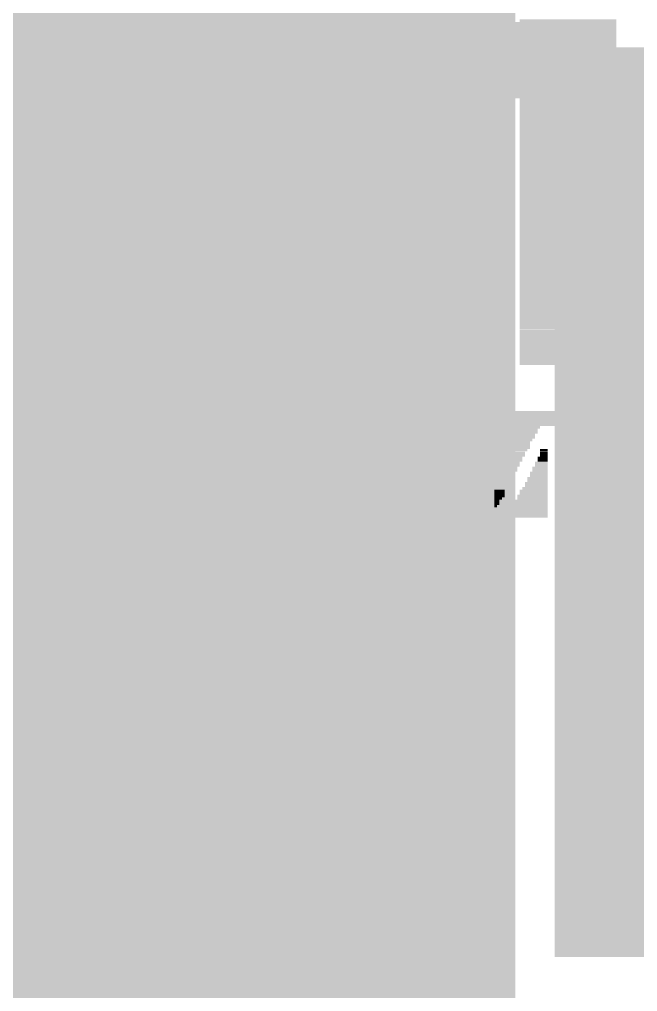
# Model space of a CAD drawing. Extents: x -8.2 to 30.2, y -5.3 to 52.8.
# Drawn here: x 6.51 to 10.59, y 25.06 to 31.47 of the extents above; entities that cross this region are included whole.
import ezdxf

# ---------------------------------------------------------------- set-up
doc = ezdxf.new("R2010")
doc.units = 0
for name, color, linetype in [('1', 12, 'CONTINUOUS'), ('18', 110, 'CONTINUOUS'), ('21', 40, 'CONTINUOUS'), ('22', 6, 'CONTINUOUS')]:
    doc.layers.add(name, color=color, linetype=linetype)

# ---------------------------------------------------------------- blocks, each defined once
blk = doc.blocks.new('RECT')
blk.add_solid([(-0.5, -0.5), (0.5, -0.5), (-0.5, 0.5), (0.5, 0.5)])
blk = doc.blocks.new('ROUNDV')
at = {"const_width": 0.5}
blk.add_lwpolyline([(0, -0.25, 1), (0, 0.25, 1), (0, -0.25)], format="xyb", dxfattribs=at)

msp = doc.modelspace()

# ---------------------------------------------------------------- block references
at = {"layer": '1', "xscale": 6, "yscale": 6}
msp.add_blockref('RECT', (13.04, 28.288), dxfattribs=at)
at = {"layer": '18', "xscale": 0.9064, "yscale": 0.9064}
for p in [(7.112, 30.988), (7.112, 30.988), (10.668, 30.734), (10.668, 30.734), (8.89, 29.972), (8.89, 29.972), (7.239, 28.448), (7.239, 28.448), (10.668, 28.321), (10.668, 28.321), (8.89, 27.178), (8.89, 27.178), (10.668, 26.162), (10.668, 26.162), (7.366, 25.654), (7.366, 25.654)]:
    msp.add_blockref('ROUNDV', p, dxfattribs=at)
at = {"layer": '21', "xscale": 4.699, "yscale": 17.907}
msp.add_blockref('RECT', (7.4295, 28.0035), dxfattribs=at)
at = {"layer": '22', "rotation": 180}
for p, xscale, yscale in [((7.1773, 31.4462), 0.637, 0.0168), ((7.1773, 31.4295), 0.637, 0.0167), ((7.1773, 31.4127), 0.637, 0.0168), ((7.9065, 31.4462), 0.3856, 0.0168), ((7.9149, 31.4295), 0.4024, 0.0167), ((7.9401, 31.4127), 0.4527, 0.0168), ((8.8201, 31.4462), 0.6371, 0.0168), ((8.8201, 31.4295), 0.6371, 0.0167), ((8.8201, 31.4127), 0.6371, 0.0168), ((9.9015, 31.4462), 1.0897, 0.0168), ((9.9015, 31.4295), 1.0897, 0.0167), ((9.9015, 31.4127), 1.0897, 0.0168), ((10.1278, 31.463), 0.6371, 0.0168), ((7.1773, 31.3959), 0.637, 0.0168), ((7.1773, 31.3792), 0.637, 0.0167), ((7.1773, 31.3624), 0.637, 0.0168), ((7.9568, 31.3959), 0.4862, 0.0168), ((7.9652, 31.3792), 0.5029, 0.0167), ((7.982, 31.3624), 0.5365, 0.0168), ((8.8201, 31.3959), 0.6371, 0.0168), ((8.8201, 31.3792), 0.6371, 0.0167), ((8.8201, 31.3624), 0.6371, 0.0168), ((9.9015, 31.3959), 1.0897, 0.0168), ((9.9015, 31.3792), 1.0897, 0.0167), ((9.9015, 31.3624), 1.0897, 0.0168), ((7.1773, 31.3457), 0.637, 0.0167), ((7.1773, 31.3289), 0.637, 0.0168), ((7.1773, 31.3121), 0.637, 0.0168), ((7.1773, 31.2954), 0.637, 0.0167), ((8.0154, 31.2954), 0.6035, 0.0167), ((7.9903, 31.3289), 0.5532, 0.0168), ((8.0071, 31.3121), 0.5868, 0.0168), ((7.982, 31.3457), 0.5365, 0.0167), ((8.8201, 31.3457), 0.6371, 0.0167), ((8.8201, 31.3289), 0.6371, 0.0168), ((8.8201, 31.3121), 0.6371, 0.0168), ((8.8201, 31.2954), 0.6371, 0.0167), ((9.9015, 31.3457), 1.0897, 0.0167), ((9.9015, 31.3289), 1.0897, 0.0168), ((9.9015, 31.3121), 1.0897, 0.0168), ((9.9015, 31.2954), 1.0897, 0.0167), ((7.1773, 31.2786), 0.637, 0.0168), ((7.1773, 31.2618), 0.637, 0.0168), ((7.1773, 31.2451), 0.637, 0.0167), ((7.1773, 31.2283), 0.637, 0.0168), ((8.0239, 31.2786), 0.6203, 0.0168), ((8.0323, 31.2618), 0.6371, 0.0168), ((8.0406, 31.2451), 0.6538, 0.0167), ((8.049, 31.2283), 0.6706, 0.0168), ((8.8201, 31.2786), 0.6371, 0.0168), ((8.8201, 31.2618), 0.6371, 0.0168), ((8.8201, 31.2451), 0.6371, 0.0167), ((8.8201, 31.2283), 0.6371, 0.0168), ((9.9015, 31.2786), 1.0897, 0.0168), ((9.9015, 31.2618), 1.0897, 0.0168), ((9.9015, 31.2451), 1.0897, 0.0167), ((9.9015, 31.2283), 1.0897, 0.0168), ((7.1773, 31.2115), 0.637, 0.0168), ((7.1773, 31.1948), 0.637, 0.0167), ((7.1773, 31.178), 0.637, 0.0168), ((7.1773, 31.1612), 0.637, 0.0168), ((8.0573, 31.2115), 0.6873, 0.0168), ((8.0657, 31.1948), 0.7041, 0.0167), ((8.0742, 31.178), 0.7209, 0.0168), ((8.0825, 31.1612), 0.7376, 0.0168), ((8.8201, 31.2115), 0.6371, 0.0168), ((8.8201, 31.1948), 0.6371, 0.0167), ((8.8201, 31.178), 0.6371, 0.0168), ((8.8201, 31.1612), 0.6371, 0.0168), ((9.9015, 31.2115), 1.0897, 0.0168), ((9.9015, 31.1948), 1.0897, 0.0167), ((9.9015, 31.178), 1.0897, 0.0168), ((9.9015, 31.1612), 1.0897, 0.0168), ((7.1773, 31.1445), 0.637, 0.0167), ((7.1773, 31.1277), 0.637, 0.0168), ((7.1773, 31.111), 0.637, 0.0167), ((7.1773, 31.0942), 0.637, 0.0168), ((8.0909, 31.1445), 0.7544, 0.0167), ((8.0993, 31.1277), 0.7712, 0.0168), ((8.4262, 31.111), 1.425, 0.0167), ((8.4262, 31.0942), 1.425, 0.0168), ((8.8201, 31.1445), 0.6371, 0.0167), ((8.8201, 31.1277), 0.6371, 0.0168), ((9.9015, 31.1445), 1.0897, 0.0167), ((9.9015, 31.1277), 1.0897, 0.0168), ((9.9015, 31.111), 1.0897, 0.0167), ((9.9015, 31.0942), 1.0897, 0.0168), ((7.1773, 31.0774), 0.637, 0.0168), ((7.1773, 31.0607), 0.637, 0.0167), ((7.1773, 31.0439), 0.637, 0.0168), ((7.1773, 31.0271), 0.637, 0.0168), ((8.4262, 31.0774), 1.425, 0.0168), ((8.4262, 31.0607), 1.425, 0.0167), ((8.4262, 31.0439), 1.425, 0.0168), ((8.4262, 31.0271), 1.425, 0.0168), ((9.9015, 31.0774), 1.0897, 0.0168), ((9.9015, 31.0607), 1.0897, 0.0167), ((9.9015, 31.0439), 1.0897, 0.0168), ((9.9015, 31.0271), 1.0897, 0.0168), ((7.1773, 31.0104), 0.637, 0.0167), ((7.1773, 30.9936), 0.637, 0.0168), ((7.1773, 30.9768), 0.637, 0.0168), ((8.4262, 31.0104), 1.425, 0.0167), ((8.4262, 30.9936), 1.425, 0.0168), ((8.4262, 30.9768), 1.425, 0.0168), ((9.9015, 31.0104), 1.0897, 0.0167), ((9.9015, 30.9936), 1.0897, 0.0168), ((9.9015, 30.9768), 1.0897, 0.0168), ((7.1773, 30.9601), 0.637, 0.0167), ((7.1773, 30.9433), 0.637, 0.0168), ((7.1773, 30.9266), 0.637, 0.0167), ((7.1773, 30.9098), 0.637, 0.0168), ((8.4262, 30.9601), 1.425, 0.0167), ((8.4262, 30.9433), 1.425, 0.0168), ((8.4262, 30.9266), 1.425, 0.0167), ((8.4262, 30.9098), 1.425, 0.0168), ((9.9015, 30.9601), 1.0897, 0.0167), ((10.1278, 30.9433), 0.6371, 0.0168), ((10.1278, 30.9266), 0.6371, 0.0167), ((10.1278, 30.9098), 0.6371, 0.0168), ((7.1773, 30.893), 0.637, 0.0168), ((7.1773, 30.8763), 0.637, 0.0167), ((7.1773, 30.8595), 0.637, 0.0168), ((7.1773, 30.8427), 0.637, 0.0168), ((8.4262, 30.893), 1.425, 0.0168), ((8.4262, 30.8763), 1.425, 0.0167), ((8.4262, 30.8595), 1.425, 0.0168), ((8.4262, 30.8427), 1.425, 0.0168), ((10.1278, 30.893), 0.6371, 0.0168), ((10.1278, 30.8763), 0.6371, 0.0167), ((10.1278, 30.8595), 0.6371, 0.0168), ((10.1278, 30.8427), 0.6371, 0.0168), ((7.1773, 30.826), 0.637, 0.0167), ((7.1773, 30.8092), 0.637, 0.0168), ((7.1773, 30.7924), 0.637, 0.0168), ((7.1773, 30.7757), 0.637, 0.0167), ((8.6525, 30.826), 0.9723, 0.0167), ((8.7196, 30.8092), 0.8382, 0.0168), ((8.7363, 30.7924), 0.8047, 0.0168), ((8.7698, 30.7757), 0.7377, 0.0167), ((10.1278, 30.826), 0.6371, 0.0167), ((10.1278, 30.8092), 0.6371, 0.0168), ((10.1278, 30.7924), 0.6371, 0.0168), ((10.1278, 30.7757), 0.6371, 0.0167), ((7.1773, 30.7589), 0.637, 0.0168), ((7.1773, 30.7421), 0.637, 0.0168), ((7.1773, 30.7254), 0.637, 0.0167), ((7.1773, 30.7086), 0.637, 0.0168), ((8.8034, 30.7589), 0.6706, 0.0168), ((8.8118, 30.7421), 0.6538, 0.0168), ((8.8201, 30.7254), 0.6371, 0.0167), ((8.8201, 30.7086), 0.6371, 0.0168), ((10.1278, 30.7589), 0.6371, 0.0168), ((10.1278, 30.7421), 0.6371, 0.0168), ((10.1278, 30.7254), 0.6371, 0.0167), ((10.1278, 30.7086), 0.6371, 0.0168), ((7.1773, 30.6919), 0.637, 0.0167), ((7.1773, 30.6751), 0.637, 0.0168), ((7.1773, 30.6583), 0.637, 0.0168), ((8.8201, 30.6919), 0.6371, 0.0167), ((8.8201, 30.6751), 0.6371, 0.0168), ((8.8201, 30.6583), 0.6371, 0.0168), ((10.1278, 30.6919), 0.6371, 0.0167), ((10.1278, 30.6751), 0.6371, 0.0168), ((10.1278, 30.6583), 0.6371, 0.0168), ((7.1773, 30.6416), 0.637, 0.0167), ((7.1773, 30.6248), 0.637, 0.0168), ((7.1773, 30.608), 0.637, 0.0168), ((7.1773, 30.5913), 0.637, 0.0167), ((8.8201, 30.6416), 0.6371, 0.0167), ((8.8201, 30.6248), 0.6371, 0.0168), ((8.8201, 30.608), 0.6371, 0.0168), ((8.8201, 30.5913), 0.6371, 0.0167), ((10.1278, 30.6416), 0.6371, 0.0167), ((10.1278, 30.6248), 0.6371, 0.0168), ((10.1278, 30.608), 0.6371, 0.0168), ((10.1278, 30.5913), 0.6371, 0.0167), ((7.1773, 30.5745), 0.637, 0.0168), ((7.1773, 30.5577), 0.637, 0.0168), ((7.1773, 30.541), 0.637, 0.0167), ((7.1773, 30.5242), 0.637, 0.0168), ((8.8201, 30.5745), 0.6371, 0.0168), ((8.8201, 30.5577), 0.6371, 0.0168), ((8.8201, 30.541), 0.6371, 0.0167), ((8.8201, 30.5242), 0.6371, 0.0168), ((10.1278, 30.5745), 0.6371, 0.0168), ((10.1278, 30.5577), 0.6371, 0.0168), ((10.1278, 30.541), 0.6371, 0.0167), ((10.1278, 30.5242), 0.6371, 0.0168), ((7.1773, 30.5075), 0.637, 0.0167), ((7.1773, 30.4907), 0.637, 0.0168), ((7.1773, 30.4739), 0.637, 0.0168), ((7.1773, 30.4572), 0.637, 0.0167), ((8.8201, 30.5075), 0.6371, 0.0167), ((8.8201, 30.4907), 0.6371, 0.0168), ((8.8201, 30.4739), 0.6371, 0.0168), ((8.8201, 30.4572), 0.6371, 0.0167), ((10.1278, 30.5075), 0.6371, 0.0167), ((10.1278, 30.4907), 0.6371, 0.0168), ((10.1278, 30.4739), 0.6371, 0.0168), ((10.1278, 30.4572), 0.6371, 0.0167), ((7.1773, 30.4404), 0.637, 0.0168), ((7.1773, 30.4236), 0.637, 0.0168), ((7.1773, 30.4069), 0.637, 0.0167), ((7.1773, 30.3901), 0.637, 0.0168), ((8.8201, 30.4404), 0.6371, 0.0168), ((8.8201, 30.4236), 0.6371, 0.0168), ((8.8201, 30.4069), 0.6371, 0.0167), ((8.8201, 30.3901), 0.6371, 0.0168), ((10.1278, 30.4404), 0.6371, 0.0168), ((10.1278, 30.4236), 0.6371, 0.0168), ((10.1278, 30.4069), 0.6371, 0.0167), ((10.1278, 30.3901), 0.6371, 0.0168), ((7.1773, 30.3733), 0.637, 0.0168), ((7.1773, 30.3566), 0.637, 0.0167), ((7.1773, 30.3398), 0.637, 0.0168), ((7.1773, 30.323), 0.637, 0.0168), ((8.8201, 30.3733), 0.6371, 0.0168), ((8.8201, 30.3566), 0.6371, 0.0167), ((8.8201, 30.3398), 0.6371, 0.0168), ((8.8201, 30.323), 0.6371, 0.0168), ((10.1278, 30.3733), 0.6371, 0.0168), ((10.1278, 30.3566), 0.6371, 0.0167), ((10.1278, 30.3398), 0.6371, 0.0168), ((10.1278, 30.323), 0.6371, 0.0168), ((7.1773, 30.3063), 0.637, 0.0167), ((7.1773, 30.2895), 0.637, 0.0168), ((7.1773, 30.2728), 0.637, 0.0167), ((8.8201, 30.3063), 0.6371, 0.0167), ((8.8201, 30.2895), 0.6371, 0.0168), ((8.8201, 30.2728), 0.6371, 0.0167), ((10.1278, 30.3063), 0.6371, 0.0167), ((10.1278, 30.2895), 0.6371, 0.0168), ((10.1278, 30.2728), 0.6371, 0.0167), ((7.1773, 30.256), 0.637, 0.0168), ((7.1773, 30.2392), 0.637, 0.0168), ((7.1773, 30.2225), 0.637, 0.0167), ((7.1773, 30.2057), 0.637, 0.0168), ((8.8201, 30.256), 0.6371, 0.0168), ((8.8201, 30.2392), 0.6371, 0.0168), ((8.8201, 30.2225), 0.6371, 0.0167), ((8.8201, 30.2057), 0.6371, 0.0168), ((10.1278, 30.256), 0.6371, 0.0168), ((10.1278, 30.2392), 0.6371, 0.0168), ((10.1278, 30.2225), 0.6371, 0.0167), ((10.1278, 30.2057), 0.6371, 0.0168), ((7.1773, 30.1889), 0.637, 0.0168), ((7.1773, 30.1722), 0.637, 0.0167), ((7.1773, 30.1554), 0.637, 0.0168), ((7.1773, 30.1386), 0.637, 0.0168), ((8.8201, 30.1889), 0.6371, 0.0168), ((8.8201, 30.1722), 0.6371, 0.0167), ((8.8201, 30.1554), 0.6371, 0.0168), ((8.8201, 30.1386), 0.6371, 0.0168), ((10.1278, 30.1889), 0.6371, 0.0168), ((10.1278, 30.1722), 0.6371, 0.0167), ((10.1278, 30.1554), 0.6371, 0.0168), ((10.1278, 30.1386), 0.6371, 0.0168), ((7.1773, 30.1219), 0.637, 0.0167), ((7.1773, 30.1051), 0.637, 0.0168), ((7.1773, 30.0884), 0.637, 0.0167), ((7.1773, 30.0716), 0.637, 0.0168), ((8.8201, 30.1219), 0.6371, 0.0167), ((8.8201, 30.1051), 0.6371, 0.0168), ((8.8201, 30.0884), 0.6371, 0.0167), ((8.8201, 30.0716), 0.6371, 0.0168), ((10.1278, 30.1219), 0.6371, 0.0167), ((10.1278, 30.1051), 0.6371, 0.0168), ((10.1278, 30.0884), 0.6371, 0.0167), ((10.1278, 30.0716), 0.6371, 0.0168), ((7.1773, 30.0548), 0.637, 0.0168), ((7.1773, 30.0381), 0.637, 0.0167), ((7.1773, 30.0213), 0.637, 0.0168), ((7.1773, 30.0045), 0.637, 0.0168), ((8.8201, 30.0548), 0.6371, 0.0168), ((8.8201, 30.0381), 0.6371, 0.0167), ((8.8201, 30.0213), 0.6371, 0.0168), ((8.8201, 30.0045), 0.6371, 0.0168), ((10.1278, 30.0548), 0.6371, 0.0168), ((10.1278, 30.0381), 0.6371, 0.0167), ((10.1278, 30.0213), 0.6371, 0.0168), ((10.1278, 30.0045), 0.6371, 0.0168), ((7.1773, 29.9878), 0.637, 0.0167), ((7.1773, 29.971), 0.637, 0.0168), ((7.1773, 29.9542), 0.637, 0.0168), ((7.1773, 29.9375), 0.637, 0.0167), ((8.8201, 29.9878), 0.6371, 0.0167), ((8.8201, 29.971), 0.6371, 0.0168), ((8.8201, 29.9542), 0.6371, 0.0168), ((8.8201, 29.9375), 0.6371, 0.0167), ((10.1278, 29.9878), 0.6371, 0.0167), ((10.1278, 29.971), 0.6371, 0.0168), ((10.1278, 29.9542), 0.6371, 0.0168), ((10.1278, 29.9375), 0.6371, 0.0167), ((7.1773, 29.9207), 0.637, 0.0168), ((7.1773, 29.9039), 0.637, 0.0168), ((7.1773, 29.8872), 0.637, 0.0167), ((8.8201, 29.9207), 0.6371, 0.0168), ((8.8201, 29.9039), 0.6371, 0.0168), ((8.8201, 29.8872), 0.6371, 0.0167), ((10.1278, 29.9207), 0.6371, 0.0168), ((10.1278, 29.9039), 0.6371, 0.0168), ((10.1278, 29.8872), 0.6371, 0.0167), ((7.1689, 29.8704), 0.6538, 0.0168), ((7.1689, 29.8537), 0.6538, 0.0167), ((7.1689, 29.8369), 0.6538, 0.0168), ((7.1689, 29.8201), 0.6538, 0.0168), ((8.8201, 29.8704), 0.6371, 0.0168), ((8.8201, 29.8537), 0.6371, 0.0167), ((8.8201, 29.8369), 0.6371, 0.0168), ((8.8201, 29.8201), 0.6371, 0.0168), ((10.1278, 29.8704), 0.6371, 0.0168), ((10.1278, 29.8537), 0.6371, 0.0167), ((10.1278, 29.8369), 0.6371, 0.0168), ((10.1278, 29.8201), 0.6371, 0.0168), ((7.1522, 29.7531), 0.6873, 0.0167), ((7.1605, 29.7866), 0.6706, 0.0168), ((7.1605, 29.7698), 0.6706, 0.0168), ((7.1689, 29.8034), 0.6538, 0.0167), ((8.8201, 29.8034), 0.6371, 0.0167), ((8.8201, 29.7866), 0.6371, 0.0168), ((8.8201, 29.7698), 0.6371, 0.0168), ((8.8201, 29.7531), 0.6371, 0.0167), ((10.1278, 29.8034), 0.6371, 0.0167), ((10.1278, 29.7866), 0.6371, 0.0168), ((10.1278, 29.7698), 0.6371, 0.0168), ((10.1278, 29.7531), 0.6371, 0.0167), ((6.4816, 29.7028), 2.0285, 0.0167), ((6.4816, 29.686), 2.0285, 0.0168), ((7.1186, 29.7195), 0.7544, 0.0168), ((7.1438, 29.7363), 0.7041, 0.0168), ((8.8201, 29.7363), 0.6371, 0.0168), ((8.8201, 29.7195), 0.6371, 0.0168), ((8.8201, 29.7028), 0.6371, 0.0167), ((8.8201, 29.686), 0.6371, 0.0168), ((10.1278, 29.7363), 0.6371, 0.0168), ((10.1278, 29.7195), 0.6371, 0.0168), ((10.1278, 29.7028), 0.6371, 0.0167), ((10.1278, 29.686), 0.6371, 0.0168), ((6.4732, 29.6693), 2.0117, 0.0167), ((6.4732, 29.6525), 2.0117, 0.0168), ((6.4732, 29.6357), 2.0117, 0.0168), ((6.4732, 29.619), 2.0117, 0.0167), ((8.8201, 29.6693), 0.6371, 0.0167), ((8.8201, 29.6525), 0.6371, 0.0168), ((8.8201, 29.6357), 0.6371, 0.0168), ((8.8201, 29.619), 0.6371, 0.0167), ((10.1278, 29.6693), 0.6371, 0.0167), ((10.1278, 29.6525), 0.6371, 0.0168), ((10.1278, 29.6357), 0.6371, 0.0168), ((10.1278, 29.619), 0.6371, 0.0167), ((6.4732, 29.6022), 2.0117, 0.0168), ((6.4732, 29.5854), 2.0117, 0.0168), ((6.4732, 29.5687), 2.0117, 0.0167), ((6.4732, 29.5519), 2.0117, 0.0168), ((8.8201, 29.6022), 0.6371, 0.0168), ((8.8201, 29.5854), 0.6371, 0.0168), ((8.8201, 29.5687), 0.6371, 0.0167), ((8.8201, 29.5519), 0.6371, 0.0168), ((10.1278, 29.6022), 0.6371, 0.0168), ((10.1278, 29.5854), 0.6371, 0.0168), ((10.1278, 29.5687), 0.6371, 0.0167), ((10.1278, 29.5519), 0.6371, 0.0168), ((6.4648, 29.5184), 1.995, 0.0167), ((6.4648, 29.5016), 1.995, 0.0168), ((6.4732, 29.5351), 2.0117, 0.0168), ((8.8201, 29.5351), 0.6371, 0.0168), ((8.8201, 29.5184), 0.6371, 0.0167), ((8.8201, 29.5016), 0.6371, 0.0168), ((10.1278, 29.5351), 0.6371, 0.0168), ((10.1278, 29.5184), 0.6371, 0.0167), ((10.1278, 29.5016), 0.6371, 0.0168), ((6.4648, 29.4848), 1.995, 0.0168), ((6.7917, 29.4681), 1.3412, 0.0167), ((6.7917, 29.4513), 1.3076, 0.0168), ((6.8085, 29.4346), 1.2741, 0.0167), ((8.8201, 29.4848), 0.6371, 0.0168), ((8.8201, 29.4681), 0.6371, 0.0167), ((8.8201, 29.4513), 0.6371, 0.0168), ((8.8201, 29.4346), 0.6371, 0.0167), ((10.1278, 29.4848), 0.6371, 0.0168), ((10.1278, 29.4681), 0.6371, 0.0167), ((10.1278, 29.4513), 0.6371, 0.0168), ((10.1278, 29.4346), 0.6371, 0.0167), ((6.8001, 29.4178), 1.2573, 0.0168), ((6.8169, 29.401), 1.2237, 0.0168), ((6.8169, 29.3843), 1.1903, 0.0167), ((6.8253, 29.3675), 1.1735, 0.0168), ((8.8201, 29.4178), 0.6371, 0.0168), ((8.8201, 29.401), 0.6371, 0.0168), ((8.8201, 29.3843), 0.6371, 0.0167), ((8.8201, 29.3675), 0.6371, 0.0168), ((10.1278, 29.4178), 0.6371, 0.0168), ((10.1278, 29.401), 0.6371, 0.0168), ((10.1278, 29.3843), 0.6371, 0.0167), ((10.1278, 29.3675), 0.6371, 0.0168), ((6.8336, 29.3507), 1.1232, 0.0168), ((6.8336, 29.334), 1.0896, 0.0167), ((6.8336, 29.3172), 1.0562, 0.0168), ((6.8336, 29.3004), 1.0226, 0.0168), ((8.8201, 29.3507), 0.6371, 0.0168), ((8.8201, 29.334), 0.6371, 0.0167), ((8.8201, 29.3172), 0.6371, 0.0168), ((8.8201, 29.3004), 0.6371, 0.0168), ((10.1278, 29.3507), 0.6371, 0.0168), ((10.1278, 29.334), 0.6371, 0.0167), ((10.1278, 29.3172), 0.6371, 0.0168), ((10.1278, 29.3004), 0.6371, 0.0168), ((6.842, 29.2837), 0.9724, 0.0167), ((6.842, 29.2669), 0.9388, 0.0168), ((6.842, 29.2502), 0.8718, 0.0167), ((6.842, 29.2334), 0.7712, 0.0168), ((8.8201, 29.2837), 0.6371, 0.0167), ((8.8201, 29.2669), 0.6371, 0.0168), ((8.8201, 29.2502), 0.6371, 0.0167), ((8.8201, 29.2334), 0.6371, 0.0168), ((10.1278, 29.2837), 0.6371, 0.0167), ((10.1278, 29.2669), 0.6371, 0.0168), ((10.1278, 29.2502), 0.6371, 0.0167), ((10.1278, 29.2334), 0.6371, 0.0168), ((6.8336, 29.2166), 0.7208, 0.0168), ((6.8337, 29.1999), 0.5197, 0.0167), ((8.8201, 29.2166), 0.6371, 0.0168), ((8.8201, 29.1999), 0.6371, 0.0167), ((10.1278, 29.2166), 0.6371, 0.0168), ((10.1278, 29.1999), 0.6371, 0.0167), ((10.287, 28.8813), 13.998, 0.0168), ((10.287, 28.8646), 13.998, 0.0167), ((10.287, 28.8478), 13.998, 0.0168), ((10.287, 28.8311), 13.998, 0.0167), ((10.287, 28.8143), 13.998, 0.0168), ((10.287, 28.7975), 13.998, 0.0168), ((7.1689, 28.7808), 0.285, 0.0167), ((7.1522, 28.764), 0.2515, 0.0168), ((7.1438, 28.7472), 0.2347, 0.0168), ((7.1354, 28.7305), 0.2179, 0.0167), ((7.7975, 28.7808), 0.3688, 0.0167), ((7.8143, 28.764), 0.3352, 0.0168), ((7.8311, 28.7472), 0.3017, 0.0168), ((7.8395, 28.7305), 0.2849, 0.0167), ((8.2417, 28.7808), 0.3185, 0.0167), ((8.2417, 28.764), 0.3185, 0.0168), ((8.2417, 28.7472), 0.3185, 0.0168), ((8.2417, 28.7305), 0.3185, 0.0167), ((8.7195, 28.7808), 0.4359, 0.0167), ((8.6776, 28.7472), 0.3521, 0.0168), ((8.6608, 28.7305), 0.3185, 0.0167), ((8.6944, 28.764), 0.3856, 0.0168), ((9.4153, 28.7808), 0.2515, 0.0167), ((9.4153, 28.764), 0.2515, 0.0168), ((9.4153, 28.7472), 0.2515, 0.0168), ((9.4153, 28.7305), 0.2515, 0.0167), ((9.7841, 28.764), 0.285, 0.0168), ((9.7841, 28.7472), 0.285, 0.0168), ((9.7757, 28.7305), 0.2682, 0.0167), ((9.7925, 28.7808), 0.3017, 0.0167), ((10.2116, 28.7808), 0.2683, 0.0167), ((10.2116, 28.764), 0.2683, 0.0168), ((10.2116, 28.7472), 0.2683, 0.0168), ((10.2116, 28.7305), 0.2683, 0.0167), ((13.8662, 28.7808), 6.8397, 0.0167), ((13.8662, 28.764), 6.8397, 0.0168), ((13.8662, 28.7472), 6.8397, 0.0168), ((13.8662, 28.7305), 6.8397, 0.0167), ((6.4816, 28.6802), 0.4191, 0.0167), ((6.4816, 28.6634), 0.4191, 0.0168), ((7.0097, 28.6802), 0.4359, 0.0167), ((7.0097, 28.6634), 0.4359, 0.0168), ((7.127, 28.7137), 0.2012, 0.0168), ((7.127, 28.6969), 0.2012, 0.0168), ((7.4707, 28.6802), 0.2849, 0.0167), ((7.4707, 28.6634), 0.2849, 0.0168), ((7.8395, 28.7137), 0.2849, 0.0168), ((7.8478, 28.6969), 0.2682, 0.0168), ((7.8478, 28.6802), 0.2682, 0.0167), ((7.8478, 28.6634), 0.2682, 0.0168), ((8.2417, 28.7137), 0.3185, 0.0168), ((8.2417, 28.6969), 0.3185, 0.0168), ((8.2417, 28.6802), 0.3185, 0.0167), ((8.2417, 28.6634), 0.3185, 0.0168), ((8.6525, 28.7137), 0.3018, 0.0168), ((8.6525, 28.6969), 0.3018, 0.0168), ((8.6441, 28.6802), 0.285, 0.0167), ((8.6441, 28.6634), 0.285, 0.0168), ((9.0381, 28.6634), 0.3018, 0.0168), ((9.0465, 28.6802), 0.285, 0.0167), ((9.4153, 28.7137), 0.2515, 0.0168), ((9.4153, 28.6969), 0.2515, 0.0168), ((9.4153, 28.6802), 0.2515, 0.0167), ((9.4153, 28.6634), 0.2515, 0.0168), ((9.7757, 28.7137), 0.2682, 0.0168), ((9.7673, 28.6969), 0.2514, 0.0168), ((9.759, 28.6802), 0.2347, 0.0167), ((9.759, 28.6634), 0.2347, 0.0168), ((10.2116, 28.7137), 0.2683, 0.0168), ((10.2116, 28.6969), 0.2683, 0.0168), ((10.2116, 28.6802), 0.2683, 0.0167), ((10.2116, 28.6634), 0.2683, 0.0168), ((13.8662, 28.7137), 6.8397, 0.0168), ((13.8662, 28.6969), 6.8397, 0.0168), ((13.8662, 28.6802), 6.8397, 0.0167), ((13.8662, 28.6634), 6.8397, 0.0168), ((6.4816, 28.6466), 0.4191, 0.0168), ((6.4816, 28.6299), 0.4191, 0.0167), ((6.4816, 28.6131), 0.4191, 0.0168), ((6.4816, 28.5964), 0.4191, 0.0167), ((7.0097, 28.6466), 0.4359, 0.0168), ((7.0097, 28.6299), 0.4359, 0.0167), ((7.0097, 28.6131), 0.4359, 0.0168), ((7.0097, 28.5964), 0.4359, 0.0167), ((7.4623, 28.5964), 0.3017, 0.0167), ((7.4707, 28.6466), 0.2849, 0.0168), ((7.4707, 28.6299), 0.2849, 0.0167), ((7.4707, 28.6131), 0.2849, 0.0168), ((7.8478, 28.6466), 0.2682, 0.0168), ((7.8478, 28.6299), 0.2682, 0.0167), ((7.8478, 28.6131), 0.2682, 0.0168), ((7.8478, 28.5964), 0.2682, 0.0167), ((8.2417, 28.6466), 0.3185, 0.0168), ((8.2417, 28.6299), 0.3185, 0.0167), ((8.2417, 28.6131), 0.3185, 0.0168), ((8.2417, 28.5964), 0.3185, 0.0167), ((8.6357, 28.6466), 0.2683, 0.0168), ((8.6357, 28.6299), 0.2683, 0.0167), ((8.6357, 28.6131), 0.2683, 0.0168), ((8.6357, 28.5964), 0.2683, 0.0167), ((9.0297, 28.6466), 0.3186, 0.0168), ((9.0297, 28.6299), 0.3186, 0.0167), ((9.0297, 28.6131), 0.3186, 0.0168), ((9.0297, 28.5964), 0.3186, 0.0167), ((9.4153, 28.6466), 0.2515, 0.0168), ((9.4153, 28.6299), 0.2515, 0.0167), ((9.4153, 28.6131), 0.2515, 0.0168), ((9.4153, 28.5964), 0.2515, 0.0167), ((9.7422, 28.6131), 0.2012, 0.0168), ((9.7422, 28.5964), 0.2012, 0.0167), ((9.759, 28.6466), 0.2347, 0.0168), ((9.7506, 28.6299), 0.2179, 0.0167), ((9.9685, 28.6299), 0.0503, 0.0167), ((9.9685, 28.6131), 0.0503, 0.0168), ((9.9685, 28.5964), 0.0503, 0.0167), ((10.2116, 28.6466), 0.2683, 0.0168), ((10.2116, 28.6299), 0.2683, 0.0167), ((10.2116, 28.6131), 0.2683, 0.0168), ((10.2116, 28.5964), 0.2683, 0.0167), ((13.8662, 28.6466), 6.8397, 0.0168), ((13.8662, 28.6299), 6.8397, 0.0167), ((13.8662, 28.6131), 6.8397, 0.0168), ((13.8662, 28.5964), 6.8397, 0.0167), ((6.4816, 28.5796), 0.4191, 0.0168), ((6.4816, 28.5628), 0.4191, 0.0168), ((6.4816, 28.5461), 0.4191, 0.0167), ((6.4816, 28.5293), 0.4191, 0.0168), ((7.2024, 28.5796), 0.8214, 0.0168), ((7.2024, 28.5628), 0.8214, 0.0168), ((7.2024, 28.5461), 0.8214, 0.0167), ((7.2024, 28.5293), 0.8214, 0.0168), ((7.8478, 28.5796), 0.2682, 0.0168), ((7.8478, 28.5628), 0.2682, 0.0168), ((7.8478, 28.5461), 0.2682, 0.0167), ((7.8478, 28.5293), 0.2682, 0.0168), ((8.2417, 28.5796), 0.3185, 0.0168), ((8.2417, 28.5628), 0.3185, 0.0168), ((8.2417, 28.5461), 0.3185, 0.0167), ((8.2417, 28.5293), 0.3185, 0.0168), ((8.6357, 28.5796), 0.2683, 0.0168), ((8.6357, 28.5628), 0.2683, 0.0168), ((8.6273, 28.5461), 0.2515, 0.0167), ((8.6273, 28.5293), 0.2515, 0.0168), ((9.0297, 28.5796), 0.3186, 0.0168), ((9.0297, 28.5628), 0.3186, 0.0168), ((9.0297, 28.5461), 0.3186, 0.0167), ((9.0297, 28.5293), 0.3186, 0.0168), ((9.4153, 28.5796), 0.2515, 0.0168), ((9.4153, 28.5628), 0.2515, 0.0168), ((9.4153, 28.5461), 0.2515, 0.0167), ((9.4153, 28.5293), 0.2515, 0.0168), ((9.7338, 28.5796), 0.1844, 0.0168), ((9.7338, 28.5628), 0.1844, 0.0168), ((9.7254, 28.5461), 0.1676, 0.0167), ((9.7254, 28.5293), 0.1676, 0.0168), ((9.9517, 28.5461), 0.0838, 0.0167), ((9.9517, 28.5293), 0.0838, 0.0168), ((9.9601, 28.5796), 0.067, 0.0168), ((9.9601, 28.5628), 0.067, 0.0168), ((10.2116, 28.5796), 0.2683, 0.0168), ((10.2116, 28.5628), 0.2683, 0.0168), ((10.2116, 28.5461), 0.2683, 0.0167), ((10.2116, 28.5293), 0.2683, 0.0168), ((13.8662, 28.5796), 6.8397, 0.0168), ((13.8662, 28.5628), 6.8397, 0.0168), ((13.8662, 28.5461), 6.8397, 0.0167), ((13.8662, 28.5293), 6.8397, 0.0168), ((6.4816, 28.5125), 0.4191, 0.0168), ((6.4816, 28.4958), 0.4191, 0.0167), ((6.4816, 28.479), 0.4191, 0.0168), ((6.4816, 28.4622), 0.4191, 0.0168), ((7.2024, 28.5125), 0.8214, 0.0168), ((7.1605, 28.4958), 0.7376, 0.0167), ((7.1102, 28.479), 0.637, 0.0168), ((7.0348, 28.4622), 0.4862, 0.0168), ((7.8395, 28.4622), 0.2849, 0.0168), ((7.8478, 28.5125), 0.2682, 0.0168), ((7.8478, 28.4958), 0.2682, 0.0167), ((7.8478, 28.479), 0.2682, 0.0168), ((8.2417, 28.5125), 0.3185, 0.0168), ((8.2417, 28.4958), 0.3185, 0.0167), ((8.2417, 28.479), 0.3185, 0.0168), ((8.2417, 28.4622), 0.3185, 0.0168), ((8.6273, 28.5125), 0.2515, 0.0168), ((8.6273, 28.4958), 0.2515, 0.0167), ((8.6273, 28.479), 0.2515, 0.0168), ((8.6273, 28.4622), 0.2515, 0.0168), ((9.0213, 28.5125), 0.3353, 0.0168), ((9.0213, 28.4958), 0.3353, 0.0167), ((9.0213, 28.479), 0.3353, 0.0168), ((9.0213, 28.4622), 0.3353, 0.0168), ((9.4153, 28.5125), 0.2515, 0.0168), ((9.4153, 28.4958), 0.2515, 0.0167), ((9.4153, 28.479), 0.2515, 0.0168), ((9.4153, 28.4622), 0.2515, 0.0168), ((9.7171, 28.5125), 0.1509, 0.0168), ((9.7171, 28.4958), 0.1509, 0.0167), ((9.7087, 28.479), 0.1341, 0.0168), ((9.7003, 28.4622), 0.1173, 0.0168), ((9.935, 28.479), 0.1173, 0.0168), ((9.935, 28.4622), 0.1173, 0.0168), ((9.9433, 28.5125), 0.1006, 0.0168), ((9.9433, 28.4958), 0.1006, 0.0167), ((10.2116, 28.5125), 0.2683, 0.0168), ((10.2116, 28.4958), 0.2683, 0.0167), ((10.2116, 28.479), 0.2683, 0.0168), ((10.2116, 28.4622), 0.2683, 0.0168), ((13.8662, 28.5125), 6.8397, 0.0168), ((13.8662, 28.4958), 6.8397, 0.0167), ((13.8662, 28.479), 6.8397, 0.0168), ((13.8662, 28.4622), 6.8397, 0.0168), ((6.4816, 28.4455), 0.4191, 0.0167), ((6.4816, 28.4287), 0.4191, 0.0168), ((6.4816, 28.412), 0.4191, 0.0167), ((7.018, 28.4455), 0.4526, 0.0167), ((7.0097, 28.4287), 0.4359, 0.0168), ((7.0097, 28.412), 0.4359, 0.0167), ((7.8059, 28.412), 0.352, 0.0167), ((7.8311, 28.4455), 0.3017, 0.0167), ((7.8311, 28.4287), 0.3017, 0.0168), ((8.2417, 28.4455), 0.3185, 0.0167), ((8.2417, 28.4287), 0.3185, 0.0168), ((8.2417, 28.412), 0.3185, 0.0167), ((8.6273, 28.4455), 0.2515, 0.0167), ((8.6273, 28.4287), 0.2515, 0.0168), ((8.6273, 28.412), 0.2515, 0.0167), ((9.0213, 28.4455), 0.3353, 0.0167), ((9.0213, 28.4287), 0.3353, 0.0168), ((9.0213, 28.412), 0.3353, 0.0167), ((9.4153, 28.4455), 0.2515, 0.0167), ((9.4153, 28.4287), 0.2515, 0.0168), ((9.4153, 28.412), 0.2515, 0.0167), ((9.6919, 28.412), 0.1006, 0.0167), ((9.7003, 28.4455), 0.1173, 0.0167), ((9.7003, 28.4287), 0.1173, 0.0168), ((9.9182, 28.412), 0.1508, 0.0167), ((9.9266, 28.4455), 0.1341, 0.0167), ((9.9266, 28.4287), 0.1341, 0.0168), ((10.2116, 28.4455), 0.2683, 0.0167), ((10.2116, 28.4287), 0.2683, 0.0168), ((10.2116, 28.412), 0.2683, 0.0167), ((13.8662, 28.4455), 6.8397, 0.0167), ((13.8662, 28.4287), 6.8397, 0.0168), ((13.8662, 28.412), 6.8397, 0.0167), ((6.4816, 28.3952), 0.4191, 0.0168), ((6.4816, 28.3784), 0.4191, 0.0168), ((6.4816, 28.3617), 0.4191, 0.0167), ((6.4816, 28.3449), 0.4191, 0.0168), ((7.0013, 28.3952), 0.4191, 0.0168), ((7.0013, 28.3784), 0.4191, 0.0168), ((7.0013, 28.3617), 0.4191, 0.0167), ((7.0013, 28.3449), 0.4191, 0.0168), ((7.6467, 28.3617), 0.6705, 0.0167), ((7.6467, 28.3449), 0.6705, 0.0168), ((7.6634, 28.3784), 0.637, 0.0168), ((7.7137, 28.3952), 0.5364, 0.0168), ((8.2417, 28.3952), 0.3185, 0.0168), ((8.2417, 28.3784), 0.3185, 0.0168), ((8.2417, 28.3617), 0.3185, 0.0167), ((8.2417, 28.3449), 0.3185, 0.0168), ((8.6273, 28.3952), 0.2515, 0.0168), ((8.6273, 28.3784), 0.2515, 0.0168), ((8.6273, 28.3617), 0.2515, 0.0167), ((8.6273, 28.3449), 0.2515, 0.0168), ((9.0213, 28.3952), 0.3353, 0.0168), ((9.0213, 28.3784), 0.3353, 0.0168), ((9.0213, 28.3617), 0.3353, 0.0167), ((9.0213, 28.3449), 0.3353, 0.0168), ((9.4153, 28.3952), 0.2515, 0.0168), ((9.4153, 28.3784), 0.2515, 0.0168), ((9.4153, 28.3617), 0.2515, 0.0167), ((9.4153, 28.3449), 0.2515, 0.0168), ((9.6919, 28.3952), 0.1006, 0.0168), ((9.6835, 28.3784), 0.0838, 0.0168), ((9.6751, 28.3617), 0.067, 0.0167), ((9.6751, 28.3449), 0.067, 0.0168), ((9.9014, 28.3617), 0.1844, 0.0167), ((9.9014, 28.3449), 0.1844, 0.0168), ((9.9098, 28.3784), 0.1676, 0.0168), ((9.9182, 28.3952), 0.1508, 0.0168), ((10.2116, 28.3952), 0.2683, 0.0168), ((10.2116, 28.3784), 0.2683, 0.0168), ((10.2116, 28.3617), 0.2683, 0.0167), ((10.2116, 28.3449), 0.2683, 0.0168), ((13.8662, 28.3952), 6.8397, 0.0168), ((13.8662, 28.3784), 6.8397, 0.0168), ((13.8662, 28.3617), 6.8397, 0.0167), ((13.8662, 28.3449), 6.8397, 0.0168), ((6.4816, 28.3281), 0.4191, 0.0168), ((6.4816, 28.3114), 0.4191, 0.0167), ((6.4816, 28.2946), 0.4191, 0.0168), ((6.4816, 28.2778), 0.4191, 0.0168), ((7.0013, 28.3281), 0.4191, 0.0168), ((7.0013, 28.3114), 0.4191, 0.0167), ((7.0013, 28.2946), 0.4191, 0.0168), ((7.0013, 28.2778), 0.4191, 0.0168), ((7.6467, 28.3281), 0.6705, 0.0168), ((7.6467, 28.3114), 0.6705, 0.0167), ((7.4707, 28.2946), 0.3185, 0.0168), ((7.4707, 28.2778), 0.3185, 0.0168), ((7.8562, 28.2946), 0.2514, 0.0168), ((7.8562, 28.2778), 0.2514, 0.0168), ((8.2417, 28.3281), 0.3185, 0.0168), ((8.2417, 28.3114), 0.3185, 0.0167), ((8.2417, 28.2946), 0.3185, 0.0168), ((8.2417, 28.2778), 0.3185, 0.0168), ((8.6273, 28.3281), 0.2515, 0.0168), ((8.6357, 28.3114), 0.2683, 0.0167), ((8.6357, 28.2946), 0.2683, 0.0168), ((8.6357, 28.2778), 0.2683, 0.0168), ((9.0297, 28.3281), 0.3186, 0.0168), ((9.0297, 28.3114), 0.3186, 0.0167), ((9.0297, 28.2946), 0.3186, 0.0168), ((9.0297, 28.2778), 0.3186, 0.0168), ((9.4153, 28.3281), 0.2515, 0.0168), ((9.4153, 28.3114), 0.2515, 0.0167), ((9.4153, 28.2946), 0.2515, 0.0168), ((9.4153, 28.2778), 0.2515, 0.0168), ((9.6751, 28.3281), 0.067, 0.0168), ((9.6668, 28.3114), 0.0503, 0.0167), ((9.6584, 28.2946), 0.0335, 0.0168), ((9.6584, 28.2778), 0.0335, 0.0168), ((9.8847, 28.2946), 0.2179, 0.0168), ((9.8847, 28.2778), 0.2179, 0.0168), ((9.8931, 28.3281), 0.2011, 0.0168), ((9.8931, 28.3114), 0.2011, 0.0167), ((10.2116, 28.3281), 0.2683, 0.0168), ((10.2116, 28.3114), 0.2683, 0.0167), ((10.2116, 28.2946), 0.2683, 0.0168), ((10.2116, 28.2778), 0.2683, 0.0168), ((13.8662, 28.3281), 6.8397, 0.0168), ((13.8662, 28.3114), 6.8397, 0.0167), ((13.8662, 28.2946), 6.8397, 0.0168), ((13.8662, 28.2778), 6.8397, 0.0168), ((6.4816, 28.2611), 0.4191, 0.0167), ((6.4816, 28.2443), 0.4191, 0.0168), ((6.4816, 28.2275), 0.4191, 0.0168), ((6.4816, 28.2108), 0.4191, 0.0167), ((7.0013, 28.2611), 0.4191, 0.0167), ((7.0013, 28.2443), 0.4191, 0.0168), ((7.0013, 28.2275), 0.4191, 0.0168), ((7.0013, 28.2108), 0.4191, 0.0167), ((7.4707, 28.2611), 0.3185, 0.0167), ((7.4707, 28.2443), 0.3185, 0.0168), ((7.4707, 28.2275), 0.3185, 0.0168), ((7.4623, 28.2108), 0.3017, 0.0167), ((7.8562, 28.2275), 0.285, 0.0168), ((7.8562, 28.2108), 0.285, 0.0167), ((7.8562, 28.2611), 0.2514, 0.0167), ((7.8562, 28.2443), 0.2514, 0.0168), ((8.2417, 28.2611), 0.3185, 0.0167), ((8.2417, 28.2443), 0.3185, 0.0168), ((8.2417, 28.2275), 0.3185, 0.0168), ((8.2501, 28.2108), 0.3017, 0.0167), ((8.6357, 28.2611), 0.2683, 0.0167), ((8.6357, 28.2443), 0.2683, 0.0168), ((8.6357, 28.2275), 0.2683, 0.0168), ((8.6441, 28.2108), 0.285, 0.0167), ((9.0297, 28.2611), 0.3186, 0.0167), ((9.0297, 28.2443), 0.3186, 0.0168), ((9.0297, 28.2275), 0.3186, 0.0168), ((9.0381, 28.2108), 0.3018, 0.0167), ((9.4153, 28.2611), 0.2515, 0.0167), ((9.4153, 28.2443), 0.2515, 0.0168), ((9.4153, 28.2275), 0.2515, 0.0168), ((9.4153, 28.2108), 0.2515, 0.0167), ((9.65, 28.2611), 0.0167, 0.0167), ((9.8679, 28.2275), 0.2514, 0.0168), ((9.8679, 28.2108), 0.2514, 0.0167), ((9.8763, 28.2611), 0.2347, 0.0167), ((9.8763, 28.2443), 0.2347, 0.0168), ((10.2116, 28.2611), 0.2683, 0.0167), ((10.2116, 28.2443), 0.2683, 0.0168), ((10.2116, 28.2275), 0.2683, 0.0168), ((10.2116, 28.2108), 0.2683, 0.0167), ((13.8662, 28.2611), 6.8397, 0.0167), ((13.8662, 28.2443), 6.8397, 0.0168), ((13.8662, 28.2275), 6.8397, 0.0168), ((13.8662, 28.2108), 6.8397, 0.0167), ((6.4816, 28.194), 0.4191, 0.0168), ((7.0013, 28.194), 0.4191, 0.0168), ((7.4623, 28.194), 0.3017, 0.0168), ((7.8562, 28.194), 0.285, 0.0168), ((8.2418, 28.194), 0.2514, 0.0168), ((8.6525, 28.194), 0.3018, 0.0168), ((9.0549, 28.194), 0.2683, 0.0168), ((9.4153, 28.194), 0.2515, 0.0168), ((9.8595, 28.194), 0.2682, 0.0168), ((10.2116, 28.194), 0.2683, 0.0168), ((13.8662, 28.194), 6.8397, 0.0168)]:
    msp.add_blockref('RECT', p, dxfattribs=dict(at, xscale=xscale, yscale=yscale))

doc.saveas('drawing.dxf')
